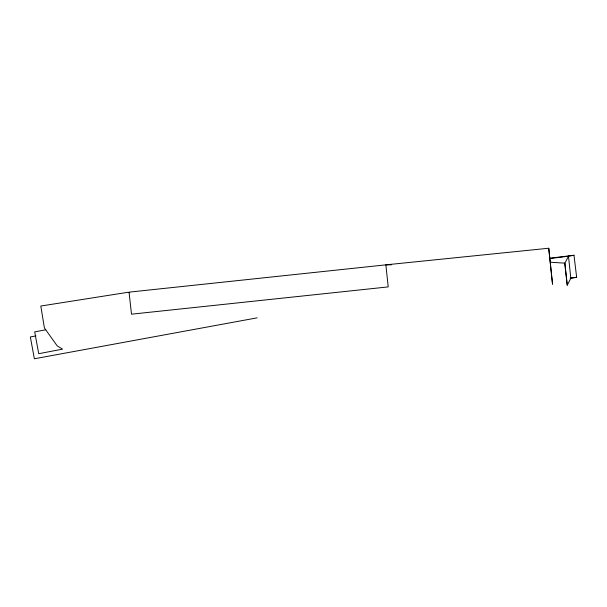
<?xml version="1.0" encoding="UTF-8"?>
<svg xmlns="http://www.w3.org/2000/svg" width="607" height="607" viewBox="0 0 607 607"><rect width="100%" height="100%" fill="white"/><g stroke="black" fill="none" stroke-linecap="round" stroke-linejoin="round"><path stroke-width="0.91" d="M568.493 256.245L570.815 278.31L567.242 285.191L564.92 263.135L568.493 256.245L549.358 258.597M45.715 329.783L34.713 331.892L38.727 353.706L62.559 349.131L57.172 345.846L44.394 327.917L40.806 306.034L127.91 292.301L129.746 292.726M35.942 335.929L30.35 336.953L34.371 358.767L257.125 317.848M568.144 256.291L573.979 255.259L576.65 277.278L570.815 278.31M549.517 258.233L573.979 255.259M570.064 278.082L576.65 277.278M550.283 263.135L552.545 284.266L548.751 248.233L385.862 264.849L388.222 286.899L131.499 314.183L129.041 292.149L385.764 264.857L391.447 264.804M564.7 263.157L567.242 285.191M564.882 263.142L550.185 262.216L548.751 248.233"/></g></svg>
